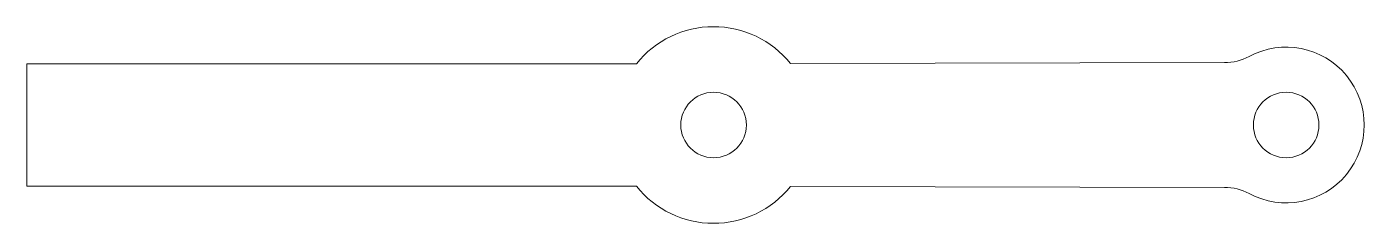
# Model space of a CAD drawing. Header units: inches. Extents: x -2.42 to 0.15, y -0.19 to 0.19.
import ezdxf

# ---------------------------------------------------------------- set-up
doc = ezdxf.new("R2010")
doc.units = ezdxf.units.IN
doc.header["$MEASUREMENT"] = 0

msp = doc.modelspace()

# ---------------------------------------------------------------- linework, layer by layer
at = {"color": 7, "linetype": 'Continuous', "lineweight": 15}
for p, q in [((-1.248, 0.118), (-2.4194, 0.118)), ((-2.4194, 0.118), (-2.4194, -0.118)), ((-0.1187, 0.12), (-0.9524, 0.1185)), ((-2.4194, -0.118), (-1.248, -0.118)), ((-0.9524, -0.1185), (-0.1187, -0.12))]:
    msp.add_line(p, q, dxfattribs=at)
for centre in [(-1.1, 0), (0, 0)]:
    msp.add_circle(centre, 0.063, dxfattribs=at)
for centre, radius, start, end in [((-1.1, 0), 0.1893, 38.7714, 141.4262), ((-0.1188, 0.22), 0.1, 270.0988, 298.3815), ((0, 0), 0.15, 241.6185, 118.3815), ((-1.1, 0), 0.1893, 218.5738, 321.2286), ((-0.1188, -0.22), 0.1, 61.6185, 89.9012)]:
    msp.add_arc(centre, radius, start, end, dxfattribs=at)

doc.saveas('drawing.dxf')
